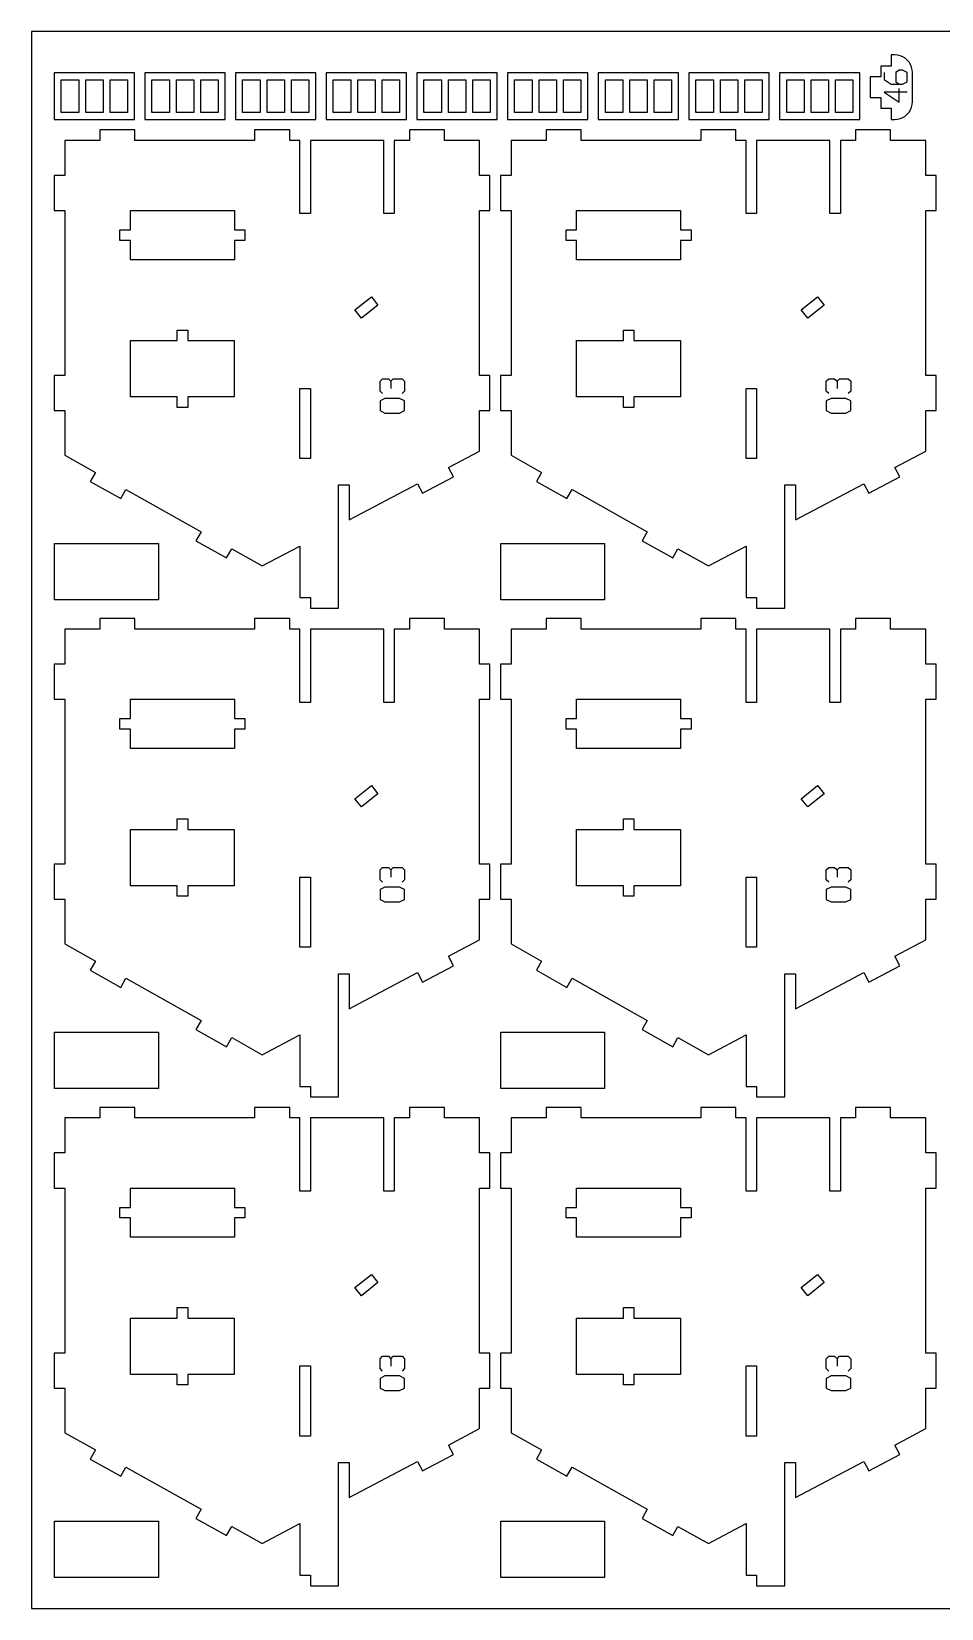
# Model space of a CAD drawing. Header units: millimetres. Extents: x 0 to 600, y 0 to 450.
# Drawn here: x 0 to 259.8, y 0 to 450 of the extents above; entities that cross this region are included whole.
import ezdxf

# ---------------------------------------------------------------- set-up
doc = ezdxf.new("R2010")
doc.units = ezdxf.units.MM
for name, color, linetype in [('CUT', 1, 'Continuous'), ('ENGRAVE', 5, 'Continuous'), ('SHEET', 8, 'Continuous')]:
    doc.layers.add(name, color=color, linetype=linetype)

msp = doc.modelspace()

# ---------------------------------------------------------------- linework, layer by layer
at = {"layer": 'CUT'}
for p, q in [((246.47, 443.32), (245.47, 443.32)), ((245.47, 443.32), (245.47, 440.11)), ((247.26, 443.26), (246.47, 443.32)), ((248.02, 443.08), (247.26, 443.26)), ((248.74, 442.78), (248.02, 443.08)), ((249.41, 442.37), (248.74, 442.78)), ((250.01, 441.86), (249.41, 442.37)), ((250.52, 441.26), (250.01, 441.86)), ((250.93, 440.59), (250.52, 441.26)), ((6.5, 438.23), (6.5, 424.94)), ((29.39, 438.23), (6.5, 438.23)), ((29.39, 424.94), (29.39, 438.23)), ((32.39, 438.23), (32.39, 424.94)), ((55.27, 438.23), (32.39, 438.23)), ((55.27, 424.94), (55.27, 438.23)), ((58.27, 438.23), (58.27, 424.94)), ((81.16, 438.23), (58.27, 438.23)), ((81.16, 424.94), (81.16, 438.23)), ((84.16, 438.23), (84.16, 424.94)), ((107.04, 438.23), (84.16, 438.23)), ((107.04, 424.94), (107.04, 438.23)), ((110.04, 438.23), (110.04, 424.94)), ((132.93, 438.23), (110.04, 438.23)), ((132.93, 424.94), (132.93, 438.23)), ((135.93, 438.23), (135.93, 424.94)), ((158.81, 438.23), (135.93, 438.23)), ((158.81, 424.94), (158.81, 438.23)), ((161.81, 438.23), (161.81, 424.94)), ((184.7, 438.23), (161.81, 438.23)), ((184.7, 424.94), (184.7, 438.23)), ((187.7, 438.23), (187.7, 424.94)), ((210.59, 438.23), (187.7, 438.23)), ((210.59, 424.94), (210.59, 438.23)), ((213.59, 438.23), (213.59, 424.94)), ((236.47, 438.23), (213.59, 438.23)), ((236.47, 424.94), (236.47, 438.23)), ((242.47, 437.11), (239.47, 437.11)), ((239.47, 437.11), (239.47, 431.14)), ((245.47, 440.11), (242.47, 440.11)), ((242.47, 440.11), (242.47, 437.11)), ((251.23, 439.87), (250.93, 440.59)), ((251.41, 439.1), (251.23, 439.87)), ((251.47, 438.32), (251.41, 439.1)), ((251.47, 429.94), (251.47, 438.32)), ((8.5, 426.94), (8.5, 436.23)), ((8.5, 436.23), (13.46, 436.23)), ((13.46, 436.23), (13.46, 426.94)), ((15.46, 426.94), (15.46, 436.23)), ((15.46, 436.23), (20.42, 436.23)), ((20.42, 436.23), (20.42, 426.94)), ((22.42, 426.94), (22.42, 436.23)), ((22.42, 436.23), (27.39, 436.23)), ((27.39, 436.23), (27.39, 426.94)), ((34.39, 426.94), (34.39, 436.23)), ((34.39, 436.23), (39.35, 436.23)), ((39.35, 436.23), (39.35, 426.94)), ((41.35, 426.94), (41.35, 436.23)), ((41.35, 436.23), (46.31, 436.23)), ((46.31, 436.23), (46.31, 426.94)), ((48.31, 426.94), (48.31, 436.23)), ((48.31, 436.23), (53.27, 436.23)), ((53.27, 436.23), (53.27, 426.94)), ((60.27, 426.94), (60.27, 436.23)), ((60.27, 436.23), (65.23, 436.23)), ((65.23, 436.23), (65.23, 426.94)), ((67.23, 426.94), (67.23, 436.23)), ((67.23, 436.23), (72.2, 436.23)), ((72.2, 436.23), (72.2, 426.94)), ((74.2, 426.94), (74.2, 436.23)), ((74.2, 436.23), (79.16, 436.23)), ((79.16, 436.23), (79.16, 426.94)), ((86.16, 426.94), (86.16, 436.23)), ((86.16, 436.23), (91.12, 436.23)), ((91.12, 436.23), (91.12, 426.94)), ((93.12, 426.94), (93.12, 436.23)), ((93.12, 436.23), (98.08, 436.23)), ((98.08, 436.23), (98.08, 426.94)), ((100.08, 426.94), (100.08, 436.23)), ((100.08, 436.23), (105.04, 436.23)), ((105.04, 436.23), (105.04, 426.94)), ((112.04, 426.94), (112.04, 436.23)), ((112.04, 436.23), (117, 436.23)), ((117, 436.23), (117, 426.94)), ((119.01, 426.94), (119.01, 436.23)), ((119.01, 436.23), (123.97, 436.23)), ((123.97, 436.23), (123.97, 426.94)), ((125.97, 426.94), (125.97, 436.23)), ((125.97, 436.23), (130.93, 436.23)), ((130.93, 436.23), (130.93, 426.94)), ((137.93, 426.94), (137.93, 436.23)), ((137.93, 436.23), (142.89, 436.23)), ((142.89, 436.23), (142.89, 426.94)), ((144.89, 426.94), (144.89, 436.23)), ((144.89, 436.23), (149.85, 436.23)), ((149.85, 436.23), (149.85, 426.94)), ((151.85, 426.94), (151.85, 436.23)), ((151.85, 436.23), (156.81, 436.23)), ((156.81, 436.23), (156.81, 426.94)), ((163.82, 426.94), (163.82, 436.23)), ((163.82, 436.23), (168.78, 436.23)), ((168.78, 436.23), (168.78, 426.94)), ((170.78, 426.94), (170.78, 436.23)), ((170.78, 436.23), (175.74, 436.23)), ((175.74, 436.23), (175.74, 426.94)), ((177.74, 426.94), (177.74, 436.23)), ((177.74, 436.23), (182.7, 436.23)), ((182.7, 436.23), (182.7, 426.94)), ((189.7, 426.94), (189.7, 436.23)), ((189.7, 436.23), (194.66, 436.23)), ((194.66, 436.23), (194.66, 426.94)), ((196.66, 426.94), (196.66, 436.23)), ((196.66, 436.23), (201.62, 436.23)), ((201.62, 436.23), (201.62, 426.94)), ((203.62, 426.94), (203.62, 436.23)), ((203.62, 436.23), (208.59, 436.23)), ((208.59, 436.23), (208.59, 426.94)), ((215.59, 426.94), (215.59, 436.23)), ((215.59, 436.23), (220.55, 436.23)), ((220.55, 436.23), (220.55, 426.94)), ((222.55, 426.94), (222.55, 436.23)), ((222.55, 436.23), (227.51, 436.23)), ((227.51, 436.23), (227.51, 426.94)), ((229.51, 426.94), (229.51, 436.23)), ((229.51, 436.23), (234.47, 436.23)), ((234.47, 436.23), (234.47, 426.94)), ((239.47, 431.14), (242.47, 431.14)), ((242.47, 431.14), (242.47, 428.14)), ((242.47, 428.14), (245.47, 428.14)), ((245.47, 428.14), (245.47, 424.94)), ((250.52, 427), (250.93, 427.67)), ((250.93, 427.67), (251.23, 428.39)), ((251.23, 428.39), (251.41, 429.16)), ((251.41, 429.16), (251.47, 429.94)), ((6.5, 424.94), (29.39, 424.94)), ((13.46, 426.94), (8.5, 426.94)), ((20.42, 426.94), (15.46, 426.94)), ((27.39, 426.94), (22.42, 426.94)), ((32.39, 424.94), (55.27, 424.94)), ((39.35, 426.94), (34.39, 426.94)), ((46.31, 426.94), (41.35, 426.94)), ((53.27, 426.94), (48.31, 426.94)), ((58.27, 424.94), (81.16, 424.94)), ((65.23, 426.94), (60.27, 426.94)), ((72.2, 426.94), (67.23, 426.94)), ((79.16, 426.94), (74.2, 426.94)), ((84.16, 424.94), (107.04, 424.94)), ((91.12, 426.94), (86.16, 426.94)), ((98.08, 426.94), (93.12, 426.94)), ((105.04, 426.94), (100.08, 426.94)), ((110.04, 424.94), (132.93, 424.94)), ((117, 426.94), (112.04, 426.94)), ((123.97, 426.94), (119.01, 426.94)), ((130.93, 426.94), (125.97, 426.94)), ((135.93, 424.94), (158.81, 424.94)), ((142.89, 426.94), (137.93, 426.94)), ((149.85, 426.94), (144.89, 426.94)), ((156.81, 426.94), (151.85, 426.94)), ((161.81, 424.94), (184.7, 424.94)), ((168.78, 426.94), (163.82, 426.94)), ((175.74, 426.94), (170.78, 426.94)), ((182.7, 426.94), (177.74, 426.94)), ((187.7, 424.94), (210.59, 424.94)), ((194.66, 426.94), (189.7, 426.94)), ((201.62, 426.94), (196.66, 426.94)), ((208.59, 426.94), (203.62, 426.94)), ((213.59, 424.94), (236.47, 424.94)), ((220.55, 426.94), (215.59, 426.94)), ((227.51, 426.94), (222.55, 426.94)), ((234.47, 426.94), (229.51, 426.94)), ((245.47, 424.94), (246.47, 424.94)), ((246.47, 424.94), (247.26, 425)), ((247.26, 425), (248.02, 425.18)), ((248.02, 425.18), (248.74, 425.48)), ((248.74, 425.48), (249.41, 425.89)), ((249.41, 425.89), (250.01, 426.4)), ((250.01, 426.4), (250.52, 427)), ((19.5, 418.94), (9.5, 418.94)), ((9.5, 418.94), (9.5, 408.94)), ((29.5, 421.94), (19.5, 421.94)), ((19.5, 421.94), (19.5, 418.94)), ((29.5, 418.94), (29.5, 421.94)), ((63.7, 418.94), (29.5, 418.94)), ((73.7, 421.94), (63.7, 421.94)), ((63.7, 421.94), (63.7, 418.94)), ((73.7, 418.94), (73.7, 421.94)), ((76.62, 418.94), (73.7, 418.94)), ((76.62, 398.04), (76.62, 418.94)), ((100.57, 418.94), (79.62, 418.94)), ((79.62, 418.94), (79.62, 398.04)), ((100.57, 398.04), (100.57, 418.94)), ((107.89, 418.94), (103.57, 418.94)), ((103.57, 418.94), (103.57, 398.04)), ((117.89, 421.94), (107.89, 421.94)), ((107.89, 421.94), (107.89, 418.94)), ((117.89, 418.94), (117.89, 421.94)), ((127.89, 418.94), (117.89, 418.94)), ((127.89, 408.94), (127.89, 418.94)), ((146.9, 418.94), (136.89, 418.94)), ((136.89, 418.94), (136.89, 408.94)), ((156.9, 421.94), (146.9, 421.94)), ((146.9, 421.94), (146.9, 418.94)), ((156.9, 418.94), (156.9, 421.94)), ((191.09, 418.94), (156.9, 418.94)), ((201.09, 421.94), (191.09, 421.94)), ((191.09, 421.94), (191.09, 418.94)), ((201.09, 418.94), (201.09, 421.94)), ((204.01, 418.94), (201.09, 418.94)), ((204.01, 398.04), (204.01, 418.94)), ((227.96, 418.94), (207.02, 418.94)), ((207.02, 418.94), (207.02, 398.04)), ((227.96, 398.04), (227.96, 418.94)), ((235.28, 418.94), (230.97, 418.94)), ((230.97, 418.94), (230.97, 398.04)), ((245.28, 421.94), (235.28, 421.94)), ((235.28, 421.94), (235.28, 418.94)), ((245.28, 418.94), (245.28, 421.94)), ((255.29, 418.94), (245.28, 418.94)), ((255.29, 408.94), (255.29, 418.94)), ((9.5, 408.94), (6.5, 408.94)), ((6.5, 408.94), (6.5, 398.94)), ((130.89, 408.94), (127.89, 408.94)), ((130.89, 398.94), (130.89, 408.94)), ((136.89, 408.94), (133.89, 408.94)), ((133.89, 408.94), (133.89, 398.94)), ((258.29, 408.94), (255.29, 408.94)), ((258.29, 398.94), (258.29, 408.94)), ((6.5, 398.94), (9.5, 398.94)), ((9.5, 398.94), (9.5, 351.86)), ((28.21, 398.94), (57.91, 398.94)), ((28.21, 393.4), (28.21, 398.94)), ((57.91, 398.94), (57.91, 393.4)), ((79.62, 398.04), (76.62, 398.04)), ((103.57, 398.04), (100.57, 398.04)), ((127.89, 398.94), (130.89, 398.94)), ((127.89, 351.86), (127.89, 398.94)), ((133.89, 398.94), (136.89, 398.94)), ((136.89, 398.94), (136.89, 351.86)), ((155.6, 398.94), (185.3, 398.94)), ((155.6, 393.4), (155.6, 398.94)), ((185.3, 398.94), (185.3, 393.4)), ((207.02, 398.04), (204.01, 398.04)), ((230.97, 398.04), (227.96, 398.04)), ((255.29, 398.94), (258.29, 398.94)), ((255.29, 351.86), (255.29, 398.94)), ((25.21, 393.4), (28.21, 393.4)), ((25.21, 390.4), (25.21, 393.4)), ((57.91, 393.4), (60.91, 393.4)), ((60.91, 393.4), (60.91, 390.4)), ((152.6, 393.4), (155.6, 393.4)), ((152.6, 390.4), (152.6, 393.4)), ((185.3, 393.4), (188.31, 393.4)), ((188.31, 393.4), (188.31, 390.4)), ((28.21, 390.4), (25.21, 390.4)), ((28.21, 384.87), (28.21, 390.4)), ((60.91, 390.4), (57.91, 390.4)), ((57.91, 390.4), (57.91, 384.87)), ((155.6, 390.4), (152.6, 390.4)), ((155.6, 384.87), (155.6, 390.4)), ((188.31, 390.4), (185.3, 390.4)), ((185.3, 390.4), (185.3, 384.87)), ((57.91, 384.87), (28.21, 384.87)), ((185.3, 384.87), (155.6, 384.87)), ((92.34, 370.55), (97.02, 374.3)), ((97.02, 374.3), (98.9, 371.96)), ((219.74, 370.55), (224.42, 374.3)), ((224.42, 374.3), (226.29, 371.96)), ((94.22, 368.21), (92.34, 370.55)), ((98.9, 371.96), (94.22, 368.21)), ((221.61, 368.21), (219.74, 370.55)), ((226.29, 371.96), (221.61, 368.21)), ((41.58, 364.81), (44.59, 364.81)), ((41.58, 361.81), (41.58, 364.81)), ((44.59, 364.81), (44.59, 361.81)), ((168.98, 364.81), (171.98, 364.81)), ((168.98, 361.81), (168.98, 364.81)), ((171.98, 364.81), (171.98, 361.81)), ((28.23, 361.81), (41.58, 361.81)), ((28.23, 345.74), (28.23, 361.81)), ((44.59, 361.81), (57.89, 361.81)), ((57.89, 361.81), (57.89, 345.74)), ((155.63, 361.81), (168.98, 361.81)), ((155.63, 345.74), (155.63, 361.81)), ((171.98, 361.81), (185.28, 361.81)), ((185.28, 361.81), (185.28, 345.74)), ((9.5, 351.86), (6.5, 351.86)), ((6.5, 351.86), (6.5, 341.86)), ((130.89, 351.86), (127.89, 351.86)), ((130.89, 341.86), (130.89, 351.86)), ((136.89, 351.86), (133.89, 351.86)), ((133.89, 351.86), (133.89, 341.86)), ((258.29, 351.86), (255.29, 351.86)), ((258.29, 341.86), (258.29, 351.86)), ((76.62, 348.17), (79.62, 348.17)), ((76.62, 328.16), (76.62, 348.17)), ((79.62, 348.17), (79.62, 328.16)), ((204.01, 348.17), (207.02, 348.17)), ((204.01, 328.16), (204.01, 348.17)), ((207.02, 348.17), (207.02, 328.16)), ((41.58, 345.74), (28.23, 345.74)), ((41.58, 342.74), (41.58, 345.74)), ((44.59, 342.74), (41.58, 342.74)), ((57.89, 345.74), (44.59, 345.74)), ((44.59, 345.74), (44.59, 342.74)), ((168.98, 345.74), (155.63, 345.74)), ((168.98, 342.74), (168.98, 345.74)), ((171.98, 342.74), (168.98, 342.74)), ((185.28, 345.74), (171.98, 345.74)), ((171.98, 345.74), (171.98, 342.74)), ((6.5, 341.86), (9.5, 341.86)), ((9.5, 341.86), (9.5, 329.11)), ((127.89, 341.86), (130.89, 341.86)), ((127.89, 330.28), (127.89, 341.86)), ((133.89, 341.86), (136.89, 341.86)), ((136.89, 341.86), (136.89, 329.11)), ((255.29, 341.86), (258.29, 341.86)), ((255.29, 330.28), (255.29, 341.86)), ((9.5, 329.11), (18.22, 324.21)), ((119.05, 325.6), (127.89, 330.28)), ((136.89, 329.11), (145.62, 324.21)), ((246.44, 325.6), (255.29, 330.28)), ((18.22, 324.21), (16.76, 321.6)), ((79.62, 328.16), (76.62, 328.16)), ((120.47, 322.91), (119.05, 325.6)), ((145.62, 324.21), (144.15, 321.6)), ((207.02, 328.16), (204.01, 328.16)), ((247.86, 322.91), (246.44, 325.6)), ((16.76, 321.6), (25.48, 316.7)), ((87.67, 320.61), (90.67, 320.61)), ((87.67, 285.46), (87.67, 320.61)), ((90.67, 310.61), (110.21, 320.93)), ((90.67, 320.61), (90.67, 310.61)), ((110.21, 320.93), (111.63, 318.24)), ((111.63, 318.24), (120.47, 322.91)), ((144.15, 321.6), (152.87, 316.7)), ((215.07, 320.61), (218.07, 320.61)), ((215.07, 285.46), (215.07, 320.61)), ((218.07, 310.61), (237.6, 320.93)), ((218.07, 320.61), (218.07, 310.61)), ((237.6, 320.93), (239.02, 318.24)), ((239.02, 318.24), (247.86, 322.91)), ((25.48, 316.7), (26.95, 319.32)), ((26.95, 319.32), (48.42, 307.28)), ((152.87, 316.7), (154.34, 319.32)), ((154.34, 319.32), (175.81, 307.28)), ((48.42, 307.28), (46.95, 304.67)), ((175.81, 307.28), (174.34, 304.67)), ((6.57, 303.89), (36.22, 303.89)), ((6.57, 287.82), (6.57, 303.89)), ((36.22, 303.89), (36.22, 287.82)), ((46.95, 304.67), (55.67, 299.77)), ((55.67, 299.77), (57.14, 302.39)), ((57.14, 302.39), (65.87, 297.5)), ((65.87, 297.5), (76.62, 303.18)), ((76.62, 303.18), (76.62, 288.46)), ((133.96, 303.89), (163.61, 303.89)), ((133.96, 287.82), (133.96, 303.89)), ((163.61, 303.89), (163.61, 287.82)), ((174.34, 304.67), (183.07, 299.77)), ((183.07, 299.77), (184.54, 302.39)), ((184.54, 302.39), (193.26, 297.5)), ((193.26, 297.5), (204.01, 303.18)), ((204.01, 303.18), (204.01, 288.46)), ((76.62, 288.46), (79.62, 288.46)), ((79.62, 288.46), (79.62, 285.46)), ((204.01, 288.46), (207.02, 288.46)), ((207.02, 288.46), (207.02, 285.46)), ((36.22, 287.82), (6.57, 287.82)), ((79.62, 285.46), (87.67, 285.46)), ((163.61, 287.82), (133.96, 287.82)), ((207.02, 285.46), (215.07, 285.46)), ((19.5, 279.46), (9.5, 279.46)), ((9.5, 279.46), (9.5, 269.46)), ((29.5, 282.46), (19.5, 282.46)), ((19.5, 282.46), (19.5, 279.46)), ((29.5, 279.46), (29.5, 282.46)), ((63.7, 279.46), (29.5, 279.46)), ((73.7, 282.46), (63.7, 282.46)), ((63.7, 282.46), (63.7, 279.46)), ((73.7, 279.46), (73.7, 282.46)), ((76.62, 279.46), (73.7, 279.46)), ((76.62, 258.56), (76.62, 279.46)), ((100.57, 279.46), (79.62, 279.46)), ((79.62, 279.46), (79.62, 258.56)), ((100.57, 258.56), (100.57, 279.46)), ((107.89, 279.46), (103.57, 279.46)), ((103.57, 279.46), (103.57, 258.56)), ((117.89, 282.46), (107.89, 282.46)), ((107.89, 282.46), (107.89, 279.46)), ((117.89, 279.46), (117.89, 282.46)), ((127.89, 279.46), (117.89, 279.46)), ((127.89, 269.46), (127.89, 279.46)), ((146.9, 279.46), (136.89, 279.46)), ((136.89, 279.46), (136.89, 269.46)), ((156.9, 282.46), (146.9, 282.46)), ((146.9, 282.46), (146.9, 279.46)), ((156.9, 279.46), (156.9, 282.46)), ((191.09, 279.46), (156.9, 279.46)), ((201.09, 282.46), (191.09, 282.46)), ((191.09, 282.46), (191.09, 279.46)), ((201.09, 279.46), (201.09, 282.46)), ((204.01, 279.46), (201.09, 279.46)), ((204.01, 258.56), (204.01, 279.46)), ((227.96, 279.46), (207.02, 279.46)), ((207.02, 279.46), (207.02, 258.56)), ((227.96, 258.56), (227.96, 279.46)), ((235.28, 279.46), (230.97, 279.46)), ((230.97, 279.46), (230.97, 258.56)), ((245.28, 282.46), (235.28, 282.46)), ((235.28, 282.46), (235.28, 279.46)), ((245.28, 279.46), (245.28, 282.46)), ((255.29, 279.46), (245.28, 279.46)), ((255.29, 269.46), (255.29, 279.46)), ((9.5, 269.46), (6.5, 269.46)), ((6.5, 269.46), (6.5, 259.46)), ((130.89, 269.46), (127.89, 269.46)), ((130.89, 259.46), (130.89, 269.46)), ((136.89, 269.46), (133.89, 269.46)), ((133.89, 269.46), (133.89, 259.46)), ((258.29, 269.46), (255.29, 269.46)), ((258.29, 259.46), (258.29, 269.46)), ((6.5, 259.46), (9.5, 259.46)), ((9.5, 259.46), (9.5, 212.38)), ((28.21, 259.46), (57.91, 259.46)), ((28.21, 253.92), (28.21, 259.46)), ((57.91, 259.46), (57.91, 253.92)), ((79.62, 258.56), (76.62, 258.56)), ((103.57, 258.56), (100.57, 258.56)), ((127.89, 259.46), (130.89, 259.46)), ((127.89, 212.38), (127.89, 259.46)), ((133.89, 259.46), (136.89, 259.46)), ((136.89, 259.46), (136.89, 212.38)), ((155.6, 259.46), (185.3, 259.46)), ((155.6, 253.92), (155.6, 259.46)), ((185.3, 259.46), (185.3, 253.92)), ((207.02, 258.56), (204.01, 258.56)), ((230.97, 258.56), (227.96, 258.56)), ((255.29, 259.46), (258.29, 259.46)), ((255.29, 212.38), (255.29, 259.46)), ((25.21, 253.92), (28.21, 253.92)), ((25.21, 250.92), (25.21, 253.92)), ((57.91, 253.92), (60.91, 253.92)), ((60.91, 253.92), (60.91, 250.92)), ((152.6, 253.92), (155.6, 253.92)), ((152.6, 250.92), (152.6, 253.92)), ((185.3, 253.92), (188.31, 253.92)), ((188.31, 253.92), (188.31, 250.92)), ((28.21, 250.92), (25.21, 250.92)), ((28.21, 245.39), (28.21, 250.92)), ((60.91, 250.92), (57.91, 250.92)), ((57.91, 250.92), (57.91, 245.39)), ((155.6, 250.92), (152.6, 250.92)), ((155.6, 245.39), (155.6, 250.92)), ((188.31, 250.92), (185.3, 250.92)), ((185.3, 250.92), (185.3, 245.39)), ((57.91, 245.39), (28.21, 245.39)), ((185.3, 245.39), (155.6, 245.39)), ((92.34, 231.07), (97.02, 234.82)), ((97.02, 234.82), (98.9, 232.48)), ((219.74, 231.07), (224.42, 234.82)), ((224.42, 234.82), (226.29, 232.48)), ((94.22, 228.73), (92.34, 231.07)), ((98.9, 232.48), (94.22, 228.73)), ((221.61, 228.73), (219.74, 231.07)), ((226.29, 232.48), (221.61, 228.73)), ((41.58, 225.33), (44.59, 225.33)), ((41.58, 222.33), (41.58, 225.33)), ((44.59, 225.33), (44.59, 222.33)), ((168.98, 225.33), (171.98, 225.33)), ((168.98, 222.33), (168.98, 225.33)), ((171.98, 225.33), (171.98, 222.33)), ((28.23, 222.33), (41.58, 222.33)), ((28.23, 206.26), (28.23, 222.33)), ((44.59, 222.33), (57.89, 222.33)), ((57.89, 222.33), (57.89, 206.26)), ((155.63, 222.33), (168.98, 222.33)), ((155.63, 206.26), (155.63, 222.33)), ((171.98, 222.33), (185.28, 222.33)), ((185.28, 222.33), (185.28, 206.26)), ((9.5, 212.38), (6.5, 212.38)), ((6.5, 212.38), (6.5, 202.38)), ((130.89, 212.38), (127.89, 212.38)), ((130.89, 202.38), (130.89, 212.38)), ((136.89, 212.38), (133.89, 212.38)), ((133.89, 212.38), (133.89, 202.38)), ((258.29, 212.38), (255.29, 212.38)), ((258.29, 202.38), (258.29, 212.38)), ((76.62, 208.69), (79.62, 208.69)), ((76.62, 188.68), (76.62, 208.69)), ((79.62, 208.69), (79.62, 188.68)), ((204.01, 208.69), (207.02, 208.69)), ((204.01, 188.68), (204.01, 208.69)), ((207.02, 208.69), (207.02, 188.68)), ((41.58, 206.26), (28.23, 206.26)), ((41.58, 203.26), (41.58, 206.26)), ((44.59, 203.26), (41.58, 203.26)), ((57.89, 206.26), (44.59, 206.26)), ((44.59, 206.26), (44.59, 203.26)), ((168.98, 206.26), (155.63, 206.26)), ((168.98, 203.26), (168.98, 206.26)), ((171.98, 203.26), (168.98, 203.26)), ((185.28, 206.26), (171.98, 206.26)), ((171.98, 206.26), (171.98, 203.26)), ((6.5, 202.38), (9.5, 202.38)), ((9.5, 202.38), (9.5, 189.63)), ((127.89, 202.38), (130.89, 202.38)), ((127.89, 190.8), (127.89, 202.38)), ((133.89, 202.38), (136.89, 202.38)), ((136.89, 202.38), (136.89, 189.63)), ((255.29, 202.38), (258.29, 202.38)), ((255.29, 190.8), (255.29, 202.38)), ((9.5, 189.63), (18.22, 184.73)), ((119.05, 186.12), (127.89, 190.8)), ((136.89, 189.63), (145.62, 184.73)), ((246.44, 186.12), (255.29, 190.8)), ((18.22, 184.73), (16.76, 182.12)), ((79.62, 188.68), (76.62, 188.68)), ((120.47, 183.43), (119.05, 186.12)), ((145.62, 184.73), (144.15, 182.12)), ((207.02, 188.68), (204.01, 188.68)), ((247.86, 183.43), (246.44, 186.12)), ((16.76, 182.12), (25.48, 177.23)), ((87.67, 181.13), (90.67, 181.13)), ((87.67, 145.98), (87.67, 181.13)), ((90.67, 171.13), (110.21, 181.45)), ((90.67, 181.13), (90.67, 171.13)), ((110.21, 181.45), (111.63, 178.76)), ((111.63, 178.76), (120.47, 183.43)), ((144.15, 182.12), (152.87, 177.23)), ((215.07, 181.13), (218.07, 181.13)), ((215.07, 145.98), (215.07, 181.13)), ((218.07, 171.13), (237.6, 181.45)), ((218.07, 181.13), (218.07, 171.13)), ((237.6, 181.45), (239.02, 178.76)), ((239.02, 178.76), (247.86, 183.43)), ((25.48, 177.23), (26.95, 179.84)), ((26.95, 179.84), (48.42, 167.8)), ((152.87, 177.23), (154.34, 179.84)), ((154.34, 179.84), (175.81, 167.8)), ((48.42, 167.8), (46.95, 165.19)), ((175.81, 167.8), (174.34, 165.19)), ((6.57, 164.41), (36.22, 164.41)), ((6.57, 148.34), (6.57, 164.41)), ((36.22, 164.41), (36.22, 148.34)), ((46.95, 165.19), (55.67, 160.29)), ((55.67, 160.29), (57.14, 162.91)), ((57.14, 162.91), (65.87, 158.02)), ((65.87, 158.02), (76.62, 163.7)), ((76.62, 163.7), (76.62, 148.98)), ((133.96, 164.41), (163.61, 164.41)), ((133.96, 148.34), (133.96, 164.41)), ((163.61, 164.41), (163.61, 148.34)), ((174.34, 165.19), (183.07, 160.29)), ((183.07, 160.29), (184.54, 162.91)), ((184.54, 162.91), (193.26, 158.02)), ((193.26, 158.02), (204.01, 163.7)), ((204.01, 163.7), (204.01, 148.98)), ((76.62, 148.98), (79.62, 148.98)), ((79.62, 148.98), (79.62, 145.98)), ((204.01, 148.98), (207.02, 148.98)), ((207.02, 148.98), (207.02, 145.98)), ((36.22, 148.34), (6.57, 148.34)), ((79.62, 145.98), (87.67, 145.98)), ((163.61, 148.34), (133.96, 148.34)), ((207.02, 145.98), (215.07, 145.98)), ((19.5, 139.98), (9.5, 139.98)), ((9.5, 139.98), (9.5, 129.98)), ((29.5, 142.98), (19.5, 142.98)), ((19.5, 142.98), (19.5, 139.98)), ((29.5, 139.98), (29.5, 142.98)), ((63.7, 139.98), (29.5, 139.98)), ((73.7, 142.98), (63.7, 142.98)), ((63.7, 142.98), (63.7, 139.98)), ((73.7, 139.98), (73.7, 142.98)), ((76.62, 139.98), (73.7, 139.98)), ((76.62, 119.08), (76.62, 139.98)), ((100.57, 139.98), (79.62, 139.98)), ((79.62, 139.98), (79.62, 119.08)), ((100.57, 119.08), (100.57, 139.98)), ((107.89, 139.98), (103.57, 139.98)), ((103.57, 139.98), (103.57, 119.08)), ((117.89, 142.98), (107.89, 142.98)), ((107.89, 142.98), (107.89, 139.98)), ((117.89, 139.98), (117.89, 142.98)), ((127.89, 139.98), (117.89, 139.98)), ((127.89, 129.98), (127.89, 139.98)), ((146.9, 139.98), (136.89, 139.98)), ((136.89, 139.98), (136.89, 129.98)), ((156.9, 142.98), (146.9, 142.98)), ((146.9, 142.98), (146.9, 139.98)), ((156.9, 139.98), (156.9, 142.98)), ((191.09, 139.98), (156.9, 139.98)), ((201.09, 142.98), (191.09, 142.98)), ((191.09, 142.98), (191.09, 139.98)), ((201.09, 139.98), (201.09, 142.98)), ((204.01, 139.98), (201.09, 139.98)), ((204.01, 119.08), (204.01, 139.98)), ((227.96, 139.98), (207.02, 139.98)), ((207.02, 139.98), (207.02, 119.08)), ((227.96, 119.08), (227.96, 139.98)), ((235.28, 139.98), (230.97, 139.98)), ((230.97, 139.98), (230.97, 119.08)), ((245.28, 142.98), (235.28, 142.98)), ((235.28, 142.98), (235.28, 139.98)), ((245.28, 139.98), (245.28, 142.98)), ((255.29, 139.98), (245.28, 139.98)), ((255.29, 129.98), (255.29, 139.98)), ((9.5, 129.98), (6.5, 129.98)), ((6.5, 129.98), (6.5, 119.98)), ((130.89, 129.98), (127.89, 129.98)), ((130.89, 119.98), (130.89, 129.98)), ((136.89, 129.98), (133.89, 129.98)), ((133.89, 129.98), (133.89, 119.98)), ((258.29, 129.98), (255.29, 129.98)), ((258.29, 119.98), (258.29, 129.98)), ((6.5, 119.98), (9.5, 119.98)), ((9.5, 119.98), (9.5, 72.9)), ((28.21, 119.98), (57.91, 119.98)), ((28.21, 114.45), (28.21, 119.98)), ((57.91, 119.98), (57.91, 114.45)), ((79.62, 119.08), (76.62, 119.08)), ((103.57, 119.08), (100.57, 119.08)), ((127.89, 119.98), (130.89, 119.98)), ((127.89, 72.9), (127.89, 119.98)), ((133.89, 119.98), (136.89, 119.98)), ((136.89, 119.98), (136.89, 72.9)), ((155.6, 119.98), (185.3, 119.98)), ((155.6, 114.45), (155.6, 119.98)), ((185.3, 119.98), (185.3, 114.45)), ((207.02, 119.08), (204.01, 119.08)), ((230.97, 119.08), (227.96, 119.08)), ((255.29, 119.98), (258.29, 119.98)), ((255.29, 72.9), (255.29, 119.98)), ((25.21, 114.45), (28.21, 114.45)), ((25.21, 111.44), (25.21, 114.45)), ((57.91, 114.45), (60.91, 114.45)), ((60.91, 114.45), (60.91, 111.44)), ((152.6, 114.45), (155.6, 114.45)), ((152.6, 111.44), (152.6, 114.45)), ((185.3, 114.45), (188.31, 114.45)), ((188.31, 114.45), (188.31, 111.44)), ((28.21, 111.44), (25.21, 111.44)), ((28.21, 105.91), (28.21, 111.44)), ((60.91, 111.44), (57.91, 111.44)), ((57.91, 111.44), (57.91, 105.91)), ((155.6, 111.44), (152.6, 111.44)), ((155.6, 105.91), (155.6, 111.44)), ((188.31, 111.44), (185.3, 111.44)), ((185.3, 111.44), (185.3, 105.91)), ((57.91, 105.91), (28.21, 105.91)), ((185.3, 105.91), (155.6, 105.91)), ((92.34, 91.59), (97.02, 95.34)), ((97.02, 95.34), (98.9, 93)), ((219.74, 91.59), (224.42, 95.34)), ((224.42, 95.34), (226.29, 93)), ((94.22, 89.25), (92.34, 91.59)), ((98.9, 93), (94.22, 89.25)), ((221.61, 89.25), (219.74, 91.59)), ((226.29, 93), (221.61, 89.25)), ((41.58, 85.85), (44.59, 85.85)), ((41.58, 82.85), (41.58, 85.85)), ((44.59, 85.85), (44.59, 82.85)), ((168.98, 85.85), (171.98, 85.85)), ((168.98, 82.85), (168.98, 85.85)), ((171.98, 85.85), (171.98, 82.85)), ((28.23, 82.85), (41.58, 82.85)), ((28.23, 66.78), (28.23, 82.85)), ((44.59, 82.85), (57.89, 82.85)), ((57.89, 82.85), (57.89, 66.78)), ((155.63, 82.85), (168.98, 82.85)), ((155.63, 66.78), (155.63, 82.85)), ((171.98, 82.85), (185.28, 82.85)), ((185.28, 82.85), (185.28, 66.78)), ((9.5, 72.9), (6.5, 72.9)), ((6.5, 72.9), (6.5, 62.9)), ((130.89, 72.9), (127.89, 72.9)), ((130.89, 62.9), (130.89, 72.9)), ((136.89, 72.9), (133.89, 72.9)), ((133.89, 72.9), (133.89, 62.9)), ((258.29, 72.9), (255.29, 72.9)), ((258.29, 62.9), (258.29, 72.9)), ((76.62, 69.21), (79.62, 69.21)), ((76.62, 49.2), (76.62, 69.21)), ((79.62, 69.21), (79.62, 49.2)), ((204.01, 69.21), (207.02, 69.21)), ((204.01, 49.2), (204.01, 69.21)), ((207.02, 69.21), (207.02, 49.2)), ((41.58, 66.78), (28.23, 66.78)), ((41.58, 63.78), (41.58, 66.78)), ((44.59, 63.78), (41.58, 63.78)), ((57.89, 66.78), (44.59, 66.78)), ((44.59, 66.78), (44.59, 63.78)), ((168.98, 66.78), (155.63, 66.78)), ((168.98, 63.78), (168.98, 66.78)), ((171.98, 63.78), (168.98, 63.78)), ((185.28, 66.78), (171.98, 66.78)), ((171.98, 66.78), (171.98, 63.78)), ((6.5, 62.9), (9.5, 62.9)), ((9.5, 62.9), (9.5, 50.15)), ((127.89, 62.9), (130.89, 62.9)), ((127.89, 51.32), (127.89, 62.9)), ((133.89, 62.9), (136.89, 62.9)), ((136.89, 62.9), (136.89, 50.15)), ((255.29, 62.9), (258.29, 62.9)), ((255.29, 51.32), (255.29, 62.9)), ((9.5, 50.15), (18.22, 45.25)), ((119.05, 46.64), (127.89, 51.32)), ((136.89, 50.15), (145.62, 45.25)), ((246.44, 46.64), (255.29, 51.32)), ((18.22, 45.25), (16.76, 42.64)), ((79.62, 49.2), (76.62, 49.2)), ((120.47, 43.95), (119.05, 46.64)), ((145.62, 45.25), (144.15, 42.64)), ((207.02, 49.2), (204.01, 49.2)), ((247.86, 43.95), (246.44, 46.64)), ((16.76, 42.64), (25.48, 37.75)), ((87.67, 41.65), (90.67, 41.65)), ((87.67, 6.5), (87.67, 41.65)), ((90.67, 31.65), (110.21, 41.97)), ((90.67, 41.65), (90.67, 31.65)), ((110.21, 41.97), (111.63, 39.28)), ((111.63, 39.28), (120.47, 43.95)), ((144.15, 42.64), (152.87, 37.75)), ((215.07, 41.65), (218.07, 41.65)), ((215.07, 6.5), (215.07, 41.65)), ((218.07, 31.65), (237.6, 41.97)), ((218.07, 41.65), (218.07, 31.65)), ((237.6, 41.97), (239.02, 39.28)), ((239.02, 39.28), (247.86, 43.95)), ((25.48, 37.75), (26.95, 40.36)), ((26.95, 40.36), (48.42, 28.32)), ((152.87, 37.75), (154.34, 40.36)), ((154.34, 40.36), (175.81, 28.32)), ((48.42, 28.32), (46.95, 25.71)), ((175.81, 28.32), (174.34, 25.71)), ((6.57, 24.93), (36.22, 24.93)), ((6.57, 8.87), (6.57, 24.93)), ((36.22, 24.93), (36.22, 8.87)), ((46.95, 25.71), (55.67, 20.82)), ((55.67, 20.82), (57.14, 23.43)), ((57.14, 23.43), (65.87, 18.54)), ((65.87, 18.54), (76.62, 24.22)), ((76.62, 24.22), (76.62, 9.5)), ((133.96, 24.93), (163.61, 24.93)), ((133.96, 8.87), (133.96, 24.93)), ((163.61, 24.93), (163.61, 8.87)), ((174.34, 25.71), (183.07, 20.82)), ((183.07, 20.82), (184.54, 23.43)), ((184.54, 23.43), (193.26, 18.54)), ((193.26, 18.54), (204.01, 24.22)), ((204.01, 24.22), (204.01, 9.5)), ((76.62, 9.5), (79.62, 9.5)), ((79.62, 9.5), (79.62, 6.5)), ((204.01, 9.5), (207.02, 9.5)), ((207.02, 9.5), (207.02, 6.5)), ((36.22, 8.87), (6.57, 8.87)), ((79.62, 6.5), (87.67, 6.5)), ((163.61, 8.87), (133.96, 8.87)), ((207.02, 6.5), (215.07, 6.5))]:
    msp.add_line(p, q, dxfattribs=at)
at = {"layer": 'ENGRAVE'}
for p, q in [((243.47, 438.27), (243.47, 436.32)), ((247.71, 438.93), (246.73, 438.27)), ((246.73, 438.27), (246.73, 435.67)), ((248.69, 438.93), (247.71, 438.93)), ((249.99, 438.27), (248.69, 438.93)), ((249.99, 435.67), (249.99, 438.27)), ((243.47, 436.32), (245.43, 435.02)), ((249.99, 432.74), (243.47, 432.74)), ((243.47, 432.74), (247.71, 429.8)), ((245.43, 435.02), (248.69, 435.02)), ((246.73, 435.67), (247.71, 435.02)), ((247.71, 429.8), (247.71, 433.71)), ((248.69, 435.02), (249.99, 435.67)), ((99.5, 350.21), (100.2, 350.91)), ((99.5, 347.41), (99.5, 350.21)), ((100.2, 346.72), (99.5, 347.41)), ((100.2, 350.91), (101.88, 350.91)), ((101.88, 350.91), (102.58, 350.21)), ((102.58, 350.21), (103.28, 350.91)), ((102.58, 350.21), (102.58, 348.11)), ((103.28, 350.91), (105.8, 350.91)), ((105.8, 350.91), (106.5, 350.21)), ((106.5, 347.41), (105.8, 346.72)), ((106.5, 350.21), (106.5, 347.41)), ((226.89, 350.21), (227.59, 350.91)), ((226.89, 347.41), (226.89, 350.21)), ((227.59, 346.72), (226.89, 347.41)), ((227.59, 350.91), (229.27, 350.91)), ((229.27, 350.91), (229.97, 350.21)), ((229.97, 350.21), (230.67, 350.91)), ((229.97, 350.21), (229.97, 348.11)), ((230.67, 350.91), (233.19, 350.91)), ((233.19, 350.91), (233.89, 350.21)), ((233.89, 347.41), (233.19, 346.72)), ((233.89, 350.21), (233.89, 347.41)), ((100.9, 345.32), (99.5, 344.62)), ((99.5, 344.62), (99.5, 341.82)), ((105.1, 345.32), (100.9, 345.32)), ((106.5, 344.62), (105.1, 345.32)), ((106.5, 341.82), (106.5, 344.62)), ((228.29, 345.32), (226.89, 344.62)), ((226.89, 344.62), (226.89, 341.82)), ((232.49, 345.32), (228.29, 345.32)), ((233.89, 344.62), (232.49, 345.32)), ((233.89, 341.82), (233.89, 344.62)), ((99.5, 341.82), (100.9, 341.12)), ((100.9, 341.12), (105.1, 341.12)), ((105.1, 341.12), (106.5, 341.82)), ((226.89, 341.82), (228.29, 341.12)), ((228.29, 341.12), (232.49, 341.12)), ((232.49, 341.12), (233.89, 341.82)), ((99.5, 210.74), (100.2, 211.44)), ((99.5, 207.94), (99.5, 210.74)), ((100.2, 207.24), (99.5, 207.94)), ((100.2, 211.44), (101.88, 211.44)), ((101.88, 211.44), (102.58, 210.74)), ((102.58, 210.74), (103.28, 211.44)), ((102.58, 210.74), (102.58, 208.64)), ((103.28, 211.44), (105.8, 211.44)), ((105.8, 211.44), (106.5, 210.74)), ((106.5, 207.94), (105.8, 207.24)), ((106.5, 210.74), (106.5, 207.94)), ((226.89, 210.74), (227.59, 211.44)), ((226.89, 207.94), (226.89, 210.74)), ((227.59, 207.24), (226.89, 207.94)), ((227.59, 211.44), (229.27, 211.44)), ((229.27, 211.44), (229.97, 210.74)), ((229.97, 210.74), (230.67, 211.44)), ((229.97, 210.74), (229.97, 208.64)), ((230.67, 211.44), (233.19, 211.44)), ((233.19, 211.44), (233.89, 210.74)), ((233.89, 207.94), (233.19, 207.24)), ((233.89, 210.74), (233.89, 207.94)), ((100.9, 205.84), (99.5, 205.14)), ((99.5, 205.14), (99.5, 202.34)), ((105.1, 205.84), (100.9, 205.84)), ((106.5, 205.14), (105.1, 205.84)), ((106.5, 202.34), (106.5, 205.14)), ((228.29, 205.84), (226.89, 205.14)), ((226.89, 205.14), (226.89, 202.34)), ((232.49, 205.84), (228.29, 205.84)), ((233.89, 205.14), (232.49, 205.84)), ((233.89, 202.34), (233.89, 205.14)), ((99.5, 202.34), (100.9, 201.64)), ((100.9, 201.64), (105.1, 201.64)), ((105.1, 201.64), (106.5, 202.34)), ((226.89, 202.34), (228.29, 201.64)), ((228.29, 201.64), (232.49, 201.64)), ((232.49, 201.64), (233.89, 202.34)), ((99.5, 71.26), (100.2, 71.96)), ((99.5, 68.46), (99.5, 71.26)), ((100.2, 67.76), (99.5, 68.46)), ((100.2, 71.96), (101.88, 71.96)), ((101.88, 71.96), (102.58, 71.26)), ((102.58, 71.26), (103.28, 71.96)), ((102.58, 71.26), (102.58, 69.16)), ((103.28, 71.96), (105.8, 71.96)), ((105.8, 71.96), (106.5, 71.26)), ((106.5, 68.46), (105.8, 67.76)), ((106.5, 71.26), (106.5, 68.46)), ((226.89, 71.26), (227.59, 71.96)), ((226.89, 68.46), (226.89, 71.26)), ((227.59, 67.76), (226.89, 68.46)), ((227.59, 71.96), (229.27, 71.96)), ((229.27, 71.96), (229.97, 71.26)), ((229.97, 71.26), (230.67, 71.96)), ((229.97, 71.26), (229.97, 69.16)), ((230.67, 71.96), (233.19, 71.96)), ((233.19, 71.96), (233.89, 71.26)), ((233.89, 68.46), (233.19, 67.76)), ((233.89, 71.26), (233.89, 68.46)), ((100.9, 66.36), (99.5, 65.66)), ((99.5, 65.66), (99.5, 62.86)), ((105.1, 66.36), (100.9, 66.36)), ((106.5, 65.66), (105.1, 66.36)), ((106.5, 62.86), (106.5, 65.66)), ((228.29, 66.36), (226.89, 65.66)), ((226.89, 65.66), (226.89, 62.86)), ((232.49, 66.36), (228.29, 66.36)), ((233.89, 65.66), (232.49, 66.36)), ((233.89, 62.86), (233.89, 65.66)), ((99.5, 62.86), (100.9, 62.16)), ((100.9, 62.16), (105.1, 62.16)), ((105.1, 62.16), (106.5, 62.86)), ((226.89, 62.86), (228.29, 62.16)), ((228.29, 62.16), (232.49, 62.16)), ((232.49, 62.16), (233.89, 62.86))]:
    msp.add_line(p, q, dxfattribs=at)
at = {"layer": 'SHEET'}
for p, q in [((600, 450), (0, 450)), ((0, 450), (0, 0)), ((0, 0), (600, 0))]:
    msp.add_line(p, q, dxfattribs=at)

doc.saveas('drawing.dxf')
